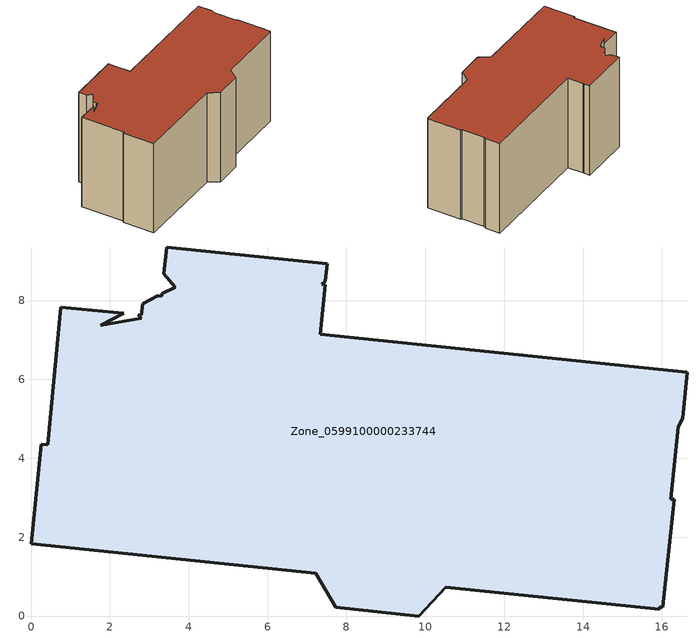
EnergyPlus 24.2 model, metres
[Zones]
Zone_0599100000233744
 floor ground (C_G): 7.73,0.22 7.22,1.08 0,1.83 0.26,4.35 0.42,4.34 0.75,7.84 2.36,7.67 1.77,7.37 2.79,7.55 2.72,7.64 2.8,7.63 2.83,7.92 3.22,8.12 3.31,8.11 3.32,8.17 3.65,8.34 3.37,8.68 3.44,9.36 7.51,8.93 7.46,8.49 7.38,8.42 7.46,8.4 7.33,7.15 16.65,6.18 16.53,5.01 16.41,4.79 16.23,2.96 16.31,2.96 16.03,0.22 15.95,0.23 15.94,0.17 10.52,0.73 9.84,0 z0
 wall outside (C_F): 7.22,1.08 7.73,0.22 9.84,0 10.52,0.73 15.94,0.17 15.95,0.23 16.03,0.22 16.31,2.96 16.23,2.96 16.41,4.79 16.53,5.01 16.65,6.18 7.33,7.15 7.46,8.4 7.38,8.42 7.46,8.49 7.51,8.93 3.44,9.36 3.37,8.68 3.65,8.34 3.32,8.17 3.31,8.11 3.22,8.12 2.83,7.92 2.8,7.63 2.72,7.64 2.79,7.55 1.77,7.37 2.36,7.67 0.75,7.84 0.42,4.34 0.26,4.35 0,1.83 7.22,1.08 z0:7.79
 roof outside (C_R): 15.94,0.17 15.95,0.23 16.03,0.22 16.31,2.96 16.23,2.96 16.41,4.79 16.53,5.01 16.65,6.18 7.33,7.15 7.46,8.4 7.38,8.42 7.46,8.49 7.51,8.93 3.44,9.36 3.37,8.68 3.65,8.34 3.32,8.17 3.31,8.11 3.22,8.12 2.83,7.92 2.8,7.63 2.72,7.64 2.79,7.55 1.77,7.37 2.36,7.67 0.75,7.84 0.42,4.34 0.26,4.35 0,1.83 7.22,1.08 7.73,0.22 9.84,0 10.52,0.73 z7.79
[BUILDING]
Pand.0599100000233744: North Axis=0; Terrain=City; Loads Convergence Tolerance Value=0.04; Temperature Convergence Tolerance Value=0.4; Solar Distribution=FullExterior; Maximum Number of Warmup Days=25; Minimum Number of Warmup Days=1
[Site:Location]
Rotterdam.The.Hague.AP_ZH_NLD Design_Conditions: Latitude=51.96; Longitude=4.45; Time Zone=1; Elevation=-4.5
[SITE:GROUNDTEMPERATURE:BUILDINGSURFACE]
18, 18, 18, 18, 18, 18, 18, 18, 18, 18, 18, 18
[MATERIAL] Thermal Absorptance=0.9; Solar Absorptance=0.7; Visible Absorptance=0.7
Name | Roughness | Thickness | Conductivity | Density | Specific Heat
G.D.1965 | MediumSmooth | 0.15 | 1 | 540 | 1210
F.D.1965 | Rough | 0.3 | 0.857143 | 1920 | 840
R.D.1965 | MediumRough | 0.2 | 0.08 | 1500 | 1000
[CONSTRUCTION]
C_G: G.D.1965
C_F: F.D.1965
C_R: R.D.1965
[ZONE]
Zone_0599100000233744: Type=1; Multiplier=1; Ceiling Height=Autocalculate; Volume=Autocalculate; Floor Area=autocalculate; Part of Total Floor Area=Yes
[ZONEINFILTRATION:DESIGNFLOWRATE]
Infil_Zone_0599100000233744: Zone or ZoneList or Space or SpaceList=Zone_0599100000233744; Schedule=AlwaysOn; Design Flow Rate Calculation Method=Flow/Area; Flow Rate per Floor Area=0.0042; Constant Term Coefficient=1; Temperature Term Coefficient=0; Velocity Term Coefficient=0; Velocity Squared Term Coefficient=0
[HVACTEMPLATE:ZONE:IDEALLOADSAIRSYSTEM]
Zone_0599100000233744: Maximum Heating Supply Air Temperature=50; Minimum Cooling Supply Air Temperature=13; Maximum Heating Supply Air Humidity Ratio=0.0156; Minimum Cooling Supply Air Humidity Ratio=0.0077; Heating Limit=NoLimit; Cooling Limit=NoLimit; Dehumidification Control Type=ConstantSensibleHeatRatio; Cooling Sensible Heat Ratio=0.7; Dehumidification Setpoint=60; Humidification Control Type=None; Humidification Setpoint=30; Outdoor Air Method=None; Outdoor Air Flow Rate per Person=0.00944; Outdoor Air Flow Rate per Zone Floor Area=0; Outdoor Air Flow Rate per Zone=0; Demand Controlled Ventilation Type=None; Outdoor Air Economizer Type=NoEconomizer; Heat Recovery Type=None; Sensible Heat Recovery Effectiveness=0.7; Latent Heat Recovery Effectiveness=0.65
[ZONECONTROL:THERMOSTAT]
ThermostatControl_Zone_0599100000233744: Zone or ZoneList=Zone_0599100000233744; Control Type Schedule=DualSetpointControlType; Control 1=Thermostat_Zone_0599100000233744; Temperature Difference Between Cutout And Setpoint=0
[THERMOSTATSETPOINT:DUALSETPOINT]
Thermostat_Zone_0599100000233744: Heating Setpoint Temperature Schedule=HeatingSetpoint_Zone_0599100000233744; Cooling Setpoint Temperature Schedule=CoolingSetpoint_Zone_0599100000233744
[SCHEDULE:COMPACT]
HeatingSetpoint_Zone_0599100000233744: Through: 12/31, For: AllDays, Until: 24:00, 21
CoolingSetpoint_Zone_0599100000233744: Through: 12/31, For: AllDays, Until: 24:00, 24
DualSetpointControlType: Through: 12/31, For: AllDays, Until: 24:00, 4
AlwaysOn: Through: 12/31, For: AllDays, Until: 24:00, 1
